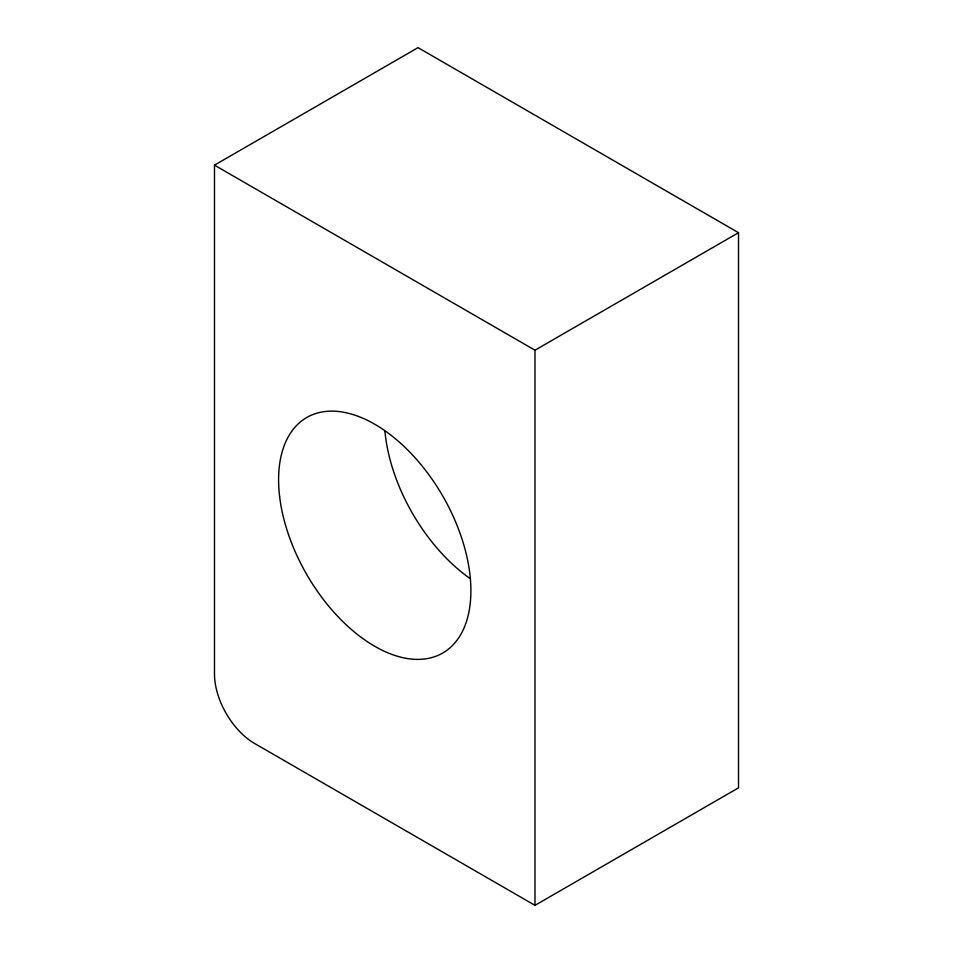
<?xml version="1.0" encoding="UTF-8"?>
<svg xmlns="http://www.w3.org/2000/svg" width="953" height="953" viewBox="0 0 953 953"><rect width="100%" height="100%" fill="white"/><g stroke="black" fill="none" stroke-linecap="round" stroke-linejoin="round"><path stroke-width="1.43" d="M214.485 165.155L418.01 47.65L738.515 232.699L738.515 787.845L534.99 905.35L254.546 743.435A56.656 32.712 60 0 1 214.485 674.045L214.485 165.155L534.99 350.204L738.515 232.699M534.99 350.204L534.99 905.35M469.746 578.304A135.981 78.515 60 0 1 384.952 431.459M279.658 496.906A135.981 78.515 60 0 0 434.687 656.677A135.981 78.515 60 0 0 409.861 452.175A135.981 78.515 60 0 0 279.658 496.906"/></g></svg>
